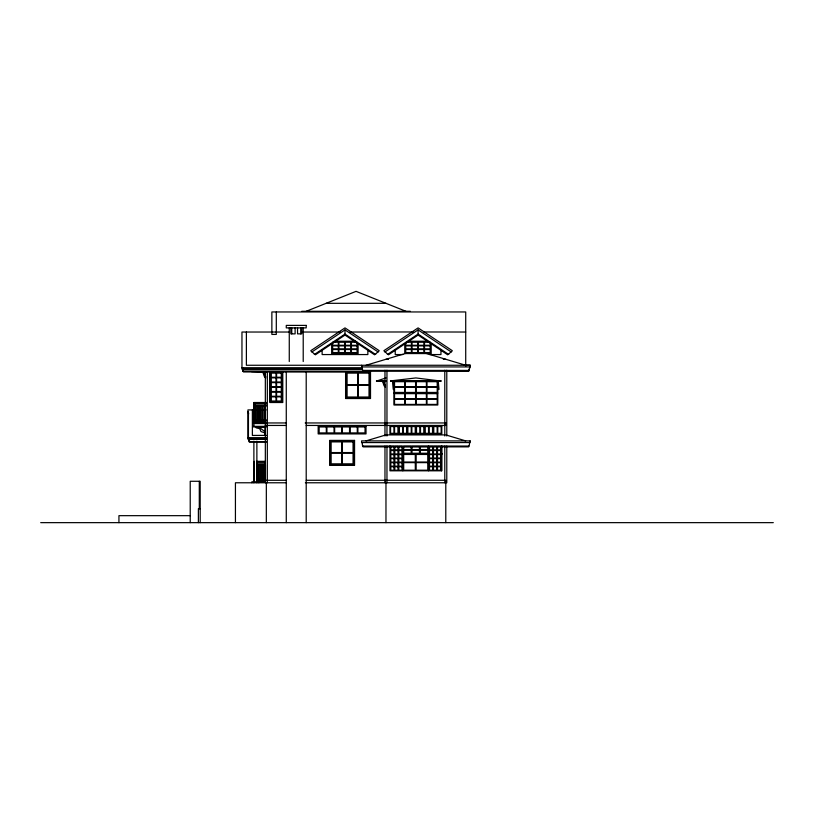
<?xml version="1.0" encoding="UTF-8"?>
<svg xmlns="http://www.w3.org/2000/svg" width="814" height="814" viewBox="0 0 814 814"><rect width="100%" height="100%" fill="white"/><g stroke="black" fill="none" stroke-linecap="round" stroke-linejoin="round"><path stroke-width="1.22" d="M469.159 370.278L470.156 365.13L465.109 365.13M469.698 366.931L469.2 370.421L362.586 370.421L362.088 366.931M469.658 442.562L469.159 446.052L362.586 446.052L362.088 442.562M375.071 354.121L374.603 354.812L344.994 335.073L315.384 354.812L314.926 354.121M448.158 354.121L447.7 354.812L418.091 335.073L388.482 354.812L388.024 354.121M377.828 351.77L375.478 354.395L344.994 334.076L344.994 329.884L311.742 352.045L310.826 350.661L344.994 327.889L379.171 350.661L378.245 352.045L344.994 329.884M450.925 351.77L448.575 354.395L418.091 334.076L418.091 329.884L451.343 352.045L452.269 350.661L418.091 327.889L383.923 350.661L384.839 352.045L418.091 329.884M344.994 334.076L314.509 354.395L312.159 351.77M418.091 334.076L387.606 354.395L385.256 351.77M306.206 311.294L356.054 291.351L405.901 311.294M385.968 381.084L376.455 381.084L385.968 377.94M366.025 365.262L405.901 353.307L425.844 353.307L465.72 365.262M366.025 440.893L385.968 434.91L444.536 434.91M390.649 380.891L415.873 377.94L441.107 381.084L390.649 381.084L441.107 380.891M326.149 303.317L385.968 303.317M301.78 311.294L410.337 311.294M289.499 332.031L241.962 332.031L241.962 369.108L362.23 369.108M303.001 332.031L340.211 332.031M350.04 332.031L413.604 331.97M423.768 331.97L465.72 332.031M335.439 341.239L355.576 341.239M408.536 341.239L427.421 341.239M333.791 342.236L338.319 342.236L338.319 345.278L332.661 345.278L332.661 342.236M355.962 342.236L351.434 342.236L351.434 345.278L357.102 345.278L357.102 342.236M406.888 342.236L411.416 342.236L411.416 345.278L405.759 345.278L405.759 343.254M429.059 342.236L424.532 342.236L424.532 345.278L430.199 345.278L430.199 342.236M402.849 354.558L395.228 354.558L395.228 349.481M429.527 354.558L440.954 354.558L440.954 349.481M385.968 359.289L388.461 359.289M443.294 359.289L445.787 359.289M241.962 367.724L362.23 367.724M362.24 368.834L242.46 368.834L242.959 371.459L370.512 371.611L370.512 398.524L345.594 398.524L345.594 371.611M446.041 371.113L468.661 371.113L468.661 370.278M266.331 372.11L251.475 371.611M265.852 372.436L263.502 372.436L265.852 376.933M376.455 380.891L385.968 380.891M385.49 381.491L383.14 381.491L385.49 385.989M393.945 393.04L437.81 393.04M266.331 402.513L253.866 402.513L253.866 422.954M253.866 403.011L266.331 403.011M253.866 403.51L266.331 403.51M253.866 405.006L266.331 405.006M253.866 406.003L266.331 406.003M266.158 409.91L247.944 409.91L247.944 439.102L266.331 439.102M247.944 411.833L248.687 413.848M253.866 419.963L266.331 419.963M253.866 420.96L266.331 420.96M286.477 422.954L253.469 422.954L253.469 423.545L266.331 423.545M305.199 422.954L445.787 422.954L445.787 425.447L306.206 425.447M265.333 425.447L286.274 425.447M266.331 426.343L253.469 426.343L253.469 426.943L266.331 426.943M266.331 435.388L252.371 435.429L252.371 409.91M247.944 437.667L266.331 437.667M248.443 411.833L248.443 438.848L266.331 438.848M266.361 441.615L248.942 441.615L248.443 438.848M266.331 442.083L249.44 442.083L249.44 439.56M402.838 453.856L428.622 453.856M441.503 453.856L442.45 453.856M256.542 461.334L265.435 461.334M256.542 462.332L265.435 462.332M256.542 463.827L265.435 463.827M256.542 464.825L265.456 464.825L265.456 481.776L264.855 481.776L264.855 464.825M256.542 478.785L265.435 478.785M256.542 479.782L265.435 479.782M265.333 480.28L286.274 480.28M306.206 480.28L445.787 480.28L445.787 522.649M286.477 482.773L235.429 482.773L235.429 522.649M305.372 482.773L446.784 482.773L446.784 446.103M200.193 508.689L198.382 508.689L198.382 522.649M190.222 515.669L118.936 515.669L118.936 522.649M40.7 522.649L773.3 522.649M265.14 435.388L264.947 432.936L261.009 431.552L259.717 428.693L256.217 427.849L256.217 426.943M445.787 434.91L465.72 440.893M262.281 372.018C264.143 373.28 263.421 376.953 265.781 378.022M385.409 387.077C382.997 385.917 383.832 382.417 381.919 381.074M468.701 370.421L468.701 371.245L243.457 371.184L243.457 371.876L366.025 371.876L366.025 371.184M468.661 446.052L468.661 446.876L363.085 446.876L363.085 446.052M465.72 366.331L465.72 311.955L271.866 311.955L271.866 334.422L276.302 334.422L276.302 311.955M446.784 370.248L446.784 435.989M444.79 370.248L444.79 435.989M444.79 446.103L444.79 482.773M441.799 445.879L441.799 470.807L389.957 470.807L389.957 445.879M441.503 447.018L441.503 470.807M437.81 381.084L437.81 405.006L393.945 405.006L393.945 381.084M433.16 425.946L433.16 433.913M431.196 343.701L431.196 353.561L404.762 353.561L404.762 343.701M428.622 445.879L428.622 470.807M424.511 425.946L424.511 433.913M415.873 425.946L415.873 433.913M407.234 425.946L407.234 433.913M402.838 447.018L402.838 470.807M398.595 425.946L398.595 433.913M386.965 370.248L386.965 435.989M386.965 446.103L386.965 482.773M385.968 482.773L385.968 522.649M385.47 422.954L385.47 425.447M385.47 480.28L385.47 482.773M384.971 370.248L384.971 435.989M384.971 446.103L384.971 482.773M367.857 349.481L367.857 354.558L322.13 354.558L322.13 349.481M363.085 370.421L363.085 371.245M361.589 365.262L361.589 366.931L470.197 366.931L470.197 365.262L246.388 365.262L246.388 332.031M358.099 343.701L358.099 353.561L331.664 353.561L331.664 343.701M306.206 371.52L306.206 522.649M303.215 327.889L303.215 361.528M301.831 327.889L301.831 333.862L297.548 333.862L297.548 327.889M300.722 327.889L300.722 333.862M295.116 327.889L295.116 333.862L290.832 333.862L290.832 327.889M291.758 327.889L291.758 333.862M289.265 327.889L289.265 361.528M286.274 371.52L286.274 522.649M282.784 371.611L282.784 402.513L269.821 402.513L269.821 371.611M267.328 371.611L267.328 482.773M266.331 482.773L266.331 522.649M265.333 371.611L265.333 482.773M264.54 406.003L264.54 422.954M263.94 406.003L263.94 422.954M263.36 464.825L263.36 481.776L262.759 481.776L262.759 464.825M262.444 406.003L262.444 422.954M261.843 406.003L261.843 422.954M261.263 464.825L261.263 481.776L260.673 481.776L260.673 464.825M260.348 406.003L260.348 422.954M259.747 406.003L259.747 422.954M259.178 464.825L259.178 481.776L251.892 481.776L251.892 482.773M258.872 481.776L258.872 482.773M258.577 464.825L258.577 481.776M258.252 406.003L258.252 422.954M257.662 406.003L257.662 422.954M257.082 464.825L257.082 481.776M256.878 441.147L256.878 482.773M256.166 406.003L256.166 422.954M255.565 406.003L255.565 422.954M254.863 403.011L254.863 422.954M254.772 406.003L254.772 422.954M254.365 403.011L254.365 422.954M254.172 406.003L254.172 422.954M254.294 461.334L254.294 481.776M253.866 423.545L253.866 426.343M253.887 441.147L253.887 482.773M242.959 367.765L242.959 371.459M200.193 522.649L200.193 481.278L190.222 481.278L190.222 522.649M199.288 481.278L199.288 508.689M393.03 381.084L393.437 389.53L393.03 381.084M438.308 381.084L438.705 389.53L438.308 381.084M306.206 325.397L286.274 325.397L286.274 327.889L306.206 327.889L306.206 325.397M344.587 342.236L338.919 342.236L338.919 345.278L344.587 345.278L344.587 342.236M350.844 342.236L345.177 342.236L345.177 345.278L350.844 345.278L350.844 342.236M417.674 342.236L412.016 342.236L412.016 345.278L417.674 345.278L417.674 342.236M423.941 342.236L418.274 342.236L418.274 345.278L423.941 345.278L423.941 342.236M338.319 345.879L332.661 345.879L332.661 348.921L338.319 348.921L338.319 345.879M344.587 345.879L338.919 345.879L338.919 348.921L344.587 348.921L344.587 345.879M350.844 345.879L345.177 345.879L345.177 348.921L350.844 348.921L350.844 345.879M357.102 345.879L351.434 345.879L351.434 348.921L357.102 348.921L357.102 345.879M411.416 345.879L405.759 345.879L405.759 348.921L411.416 348.921L411.416 345.879M417.674 345.879L412.016 345.879L412.016 348.921L417.674 348.921L417.674 345.879M423.941 345.879L418.274 345.879L418.274 348.921L423.941 348.921L423.941 345.879M430.199 345.879L424.532 345.879L424.532 348.921L430.199 348.921L430.199 345.879M338.319 349.521L332.661 349.521L332.661 352.564L338.319 352.564L338.319 349.521M344.587 349.521L338.919 349.521L338.919 352.564L344.587 352.564L344.587 349.521M350.844 349.521L345.177 349.521L345.177 352.564L350.844 352.564L350.844 349.521M357.102 349.521L351.434 349.521L351.434 352.564L357.102 352.564L357.102 349.521M411.416 349.521L405.759 349.521L405.759 352.564L411.416 352.564L411.416 349.521M417.674 349.521L412.016 349.521L412.016 352.564L417.674 352.564L417.674 349.521M423.941 349.521L418.274 349.521L418.274 352.564L423.941 352.564L423.941 349.521M430.199 349.521L424.532 349.521L424.532 352.564L430.199 352.564L430.199 349.521M282.285 372.11L270.319 372.11L270.319 402.014L282.285 402.014L282.285 372.11M370.014 372.11L346.092 372.11L346.092 398.026L370.014 398.026L370.014 372.11M276.007 373.107L271.316 373.107L271.316 377.258L276.007 377.258L276.007 373.107M281.288 373.107L276.597 373.107L276.597 377.258L281.288 377.258L281.288 373.107M357.753 373.107L347.09 373.107L347.09 384.768L357.753 384.768L357.753 373.107M369.017 373.107L358.353 373.107L358.353 384.768L369.017 384.768L369.017 373.107M276.007 377.859L271.316 377.859L271.316 382.01L276.007 382.01L276.007 377.859M281.288 377.859L276.597 377.859L276.597 382.01L281.288 382.01L281.288 377.859M404.762 381.674L394.536 381.674L394.536 386.762L404.762 386.762L404.762 381.674M415.578 381.674L405.352 381.674L405.352 386.762L415.578 386.762L415.578 381.674M426.394 381.674L416.178 381.674L416.178 386.762L426.394 386.762L426.394 381.674M437.21 381.674L426.994 381.674L426.994 386.762L437.21 386.762L437.21 381.674M276.007 382.611L271.316 382.611L271.316 386.762L276.007 386.762L276.007 382.611M281.288 382.611L276.597 382.611L276.597 386.762L281.288 386.762L281.288 382.611M357.753 385.368L347.09 385.368L347.09 397.029L357.753 397.029L357.753 385.368M369.017 385.368L358.353 385.368L358.353 397.029L369.017 397.029L369.017 385.368M276.007 387.362L271.316 387.362L271.316 391.514L276.007 391.514L276.007 387.362M281.288 387.362L276.597 387.362L276.597 391.514L281.288 391.514L281.288 387.362M404.762 387.362L394.536 387.362L394.536 392.44L404.762 392.44L404.762 387.362M415.578 387.362L405.352 387.362L405.352 392.44L415.578 392.44L415.578 387.362M426.394 387.362L416.178 387.362L416.178 392.44L426.394 392.44L426.394 387.362M437.21 387.362L426.994 387.362L426.994 392.44L437.21 392.44L437.21 387.362M276.007 392.114L271.316 392.114L271.316 396.265L276.007 396.265L276.007 392.114M281.288 392.114L276.597 392.114L276.597 396.265L281.288 396.265L281.288 392.114M404.762 393.64L394.536 393.64L394.536 398.728L404.762 398.728L404.762 393.64M415.578 393.64L405.352 393.64L405.352 398.728L415.578 398.728L415.578 393.64M426.394 393.64L416.178 393.64L416.178 398.728L426.394 398.728L426.394 393.64M437.21 393.64L426.994 393.64L426.994 398.728L437.21 398.728L437.21 393.64M276.007 396.866L271.316 396.866L271.316 401.017L276.007 401.017L276.007 396.866M281.288 396.866L276.597 396.866L276.597 401.017L281.288 401.017L281.288 396.866M404.762 399.328L394.536 399.328L394.536 404.405L404.762 404.405L404.762 399.328M415.578 399.328L405.352 399.328L405.352 404.405L415.578 404.405L415.578 399.328M426.394 399.328L416.178 399.328L416.178 404.405L426.394 404.405L426.394 399.328M437.21 399.328L426.994 399.328L426.994 404.405L437.21 404.405L437.21 399.328M366.025 425.946L318.172 425.946L318.172 433.913L366.025 433.913L366.025 425.946M441.799 425.946L389.957 425.946L389.957 433.913L441.799 433.913L441.799 425.946M393.956 426.536L390.578 426.536L390.578 433.323L393.956 433.323L393.956 426.536M397.965 426.536L394.587 426.536L394.587 433.323L397.965 433.323L397.965 426.536M402.604 426.536L399.226 426.536L399.226 433.323L402.604 433.323L402.604 426.536M406.603 426.536L403.225 426.536L403.225 433.323L406.603 433.323L406.603 426.536M411.243 426.536L407.865 426.536L407.865 433.323L411.243 433.323L411.243 426.536M415.242 426.536L411.864 426.536L411.864 433.323L415.242 433.323L415.242 426.536M419.882 426.536L416.503 426.536L416.503 433.323L419.882 433.323L419.882 426.536M423.891 426.536L420.512 426.536L420.512 433.323L423.891 433.323L423.891 426.536M428.52 426.536L425.142 426.536L425.142 433.323L428.52 433.323L428.52 426.536M432.529 426.536L429.151 426.536L429.151 433.323L432.529 433.323L432.529 426.536M437.159 426.536L433.781 426.536L433.781 433.323L437.159 433.323L437.159 426.536M441.168 426.536L437.79 426.536L437.79 433.323L441.168 433.323L441.168 426.536M326.312 426.943L319.169 426.943L319.169 432.916L326.312 432.916L326.312 426.943M334.055 426.943L326.913 426.943L326.913 432.916L334.055 432.916L334.055 426.943M341.799 426.943L334.656 426.943L334.656 432.916L341.799 432.916L341.799 426.943M349.542 426.943L342.399 426.943L342.399 432.916L349.542 432.916L349.542 426.943M357.285 426.943L350.142 426.943L350.142 432.916L357.285 432.916L357.285 426.943M365.028 426.943L357.885 426.943L357.885 432.916L365.028 432.916L365.028 426.943M265.14 427.35L259.269 427.35L265.14 431.847L265.14 427.35M354.558 440.394L329.639 440.394L329.639 465.323L354.558 465.323L354.558 440.394M354.059 440.893L330.138 440.893L330.138 464.825L354.059 464.825L354.059 440.893M470.156 440.893L361.589 440.893L361.589 442.562L470.156 442.562L470.156 440.893M341.799 441.89L331.135 441.89L331.135 452.564L341.799 452.564L341.799 441.89M353.062 441.89L342.399 441.89L342.399 452.564L353.062 452.564L353.062 441.89M393.966 446.479L390.812 446.479L390.812 449.939L393.966 449.939L393.966 446.479M397.975 446.479L394.821 446.479L394.821 449.939L397.975 449.939L397.975 446.479M401.984 446.479L398.829 446.479L398.829 449.939L401.984 449.939L401.984 446.479M411.151 446.479L403.703 446.479L403.703 449.572L411.151 449.572L411.151 446.479M419.454 446.479L412.006 446.479L412.006 449.572L419.454 449.572L419.454 446.479M427.757 446.479L420.309 446.479L420.309 449.572L427.757 449.572L427.757 446.479M432.631 446.479L429.477 446.479L429.477 449.939L432.631 449.939L432.631 446.479M436.64 446.479L433.486 446.479L433.486 449.939L436.64 449.939L436.64 446.479M440.649 446.479L437.494 446.479L437.494 449.939L440.649 449.939L440.649 446.479M411.151 450.173L403.703 450.173L403.703 453.256L411.151 453.256L411.151 450.173M419.454 450.173L412.006 450.173L412.006 453.256L419.454 453.256L419.454 450.173M427.757 450.173L420.309 450.173L420.309 453.256L427.757 453.256L427.757 450.173M393.966 450.529L390.812 450.529L390.812 453.988L393.966 453.988L393.966 450.529M397.975 450.529L394.821 450.529L394.821 453.988L397.975 453.988L397.975 450.529M401.984 450.529L398.829 450.529L398.829 453.988L401.984 453.988L401.984 450.529M432.631 450.529L429.477 450.529L429.477 453.988L432.631 453.988L432.631 450.529M436.64 450.529L433.486 450.529L433.486 453.988L436.64 453.988L436.64 450.529M440.649 450.529L437.494 450.529L437.494 453.988L440.649 453.988L440.649 450.529M341.799 453.154L331.135 453.154L331.135 463.827L341.799 463.827L341.799 453.154M353.062 453.154L342.399 453.154L342.399 463.827L353.062 463.827L353.062 453.154M415.303 454.456L403.703 454.456L403.703 462.037L415.303 462.037L415.303 454.456M427.757 454.456L416.158 454.456L416.158 462.037L427.757 462.037L427.757 454.456M393.966 454.588L390.812 454.588L390.812 458.048L393.966 458.048L393.966 454.588M397.975 454.588L394.821 454.588L394.821 458.048L397.975 458.048L397.975 454.588M401.984 454.588L398.829 454.588L398.829 458.048L401.984 458.048L401.984 454.588M432.631 454.588L429.477 454.588L429.477 458.048L432.631 458.048L432.631 454.588M436.64 454.588L433.486 454.588L433.486 458.048L436.64 458.048L436.64 454.588M440.649 454.588L437.494 454.588L437.494 458.048L440.649 458.048L440.649 454.588M393.966 458.638L390.812 458.638L390.812 462.098L393.966 462.098L393.966 458.638M397.975 458.638L394.821 458.638L394.821 462.098L397.975 462.098L397.975 458.638M401.984 458.638L398.829 458.638L398.829 462.098L401.984 462.098L401.984 458.638M432.631 458.638L429.477 458.638L429.477 462.098L432.631 462.098L432.631 458.638M436.64 458.638L433.486 458.638L433.486 462.098L436.64 462.098L436.64 458.638M440.649 458.638L437.494 458.638L437.494 462.098L440.649 462.098L440.649 458.638M415.303 462.627L403.703 462.627L403.703 470.207L415.303 470.207L415.303 462.627M427.757 462.627L416.158 462.627L416.158 470.207L427.757 470.207L427.757 462.627M393.966 462.698L390.812 462.698L390.812 466.157L393.966 466.157L393.966 462.698M397.975 462.698L394.821 462.698L394.821 466.157L397.975 466.157L397.975 462.698M401.984 462.698L398.829 462.698L398.829 466.157L401.984 466.157L401.984 462.698M432.631 462.698L429.477 462.698L429.477 466.157L432.631 466.157L432.631 462.698M436.64 462.698L433.486 462.698L433.486 466.157L436.64 466.157L436.64 462.698M440.649 462.698L437.494 462.698L437.494 466.157L440.649 466.157L440.649 462.698M393.966 466.748L390.812 466.748L390.812 470.207L393.966 470.207L393.966 466.748M397.975 466.748L394.821 466.748L394.821 470.207L397.975 470.207L397.975 466.748M401.984 466.748L398.829 466.748L398.829 470.207L401.984 470.207L401.984 466.748M432.631 466.748L429.477 466.748L429.477 470.207L432.631 470.207L432.631 466.748M436.64 466.748L433.486 466.748L433.486 470.207L436.64 470.207L436.64 466.748M440.649 466.748L437.494 466.748L437.494 470.207L440.649 470.207L440.649 466.748"/></g></svg>
